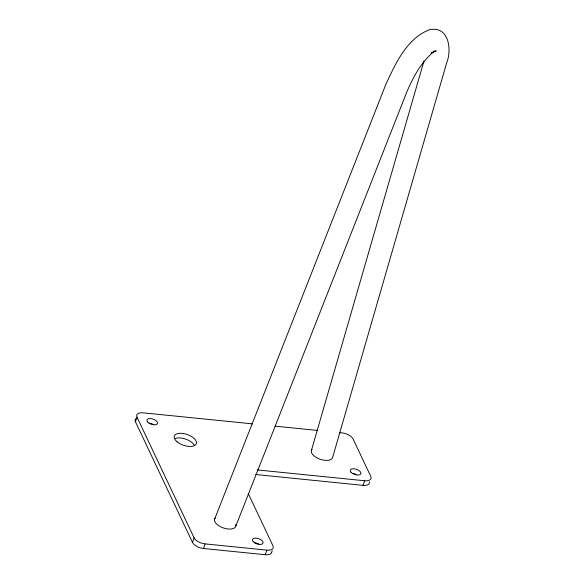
<?xml version="1.0" encoding="UTF-8"?>
<svg xmlns="http://www.w3.org/2000/svg" width="584" height="584" viewBox="0 0 584 584"><rect width="100%" height="100%" fill="white"/><g stroke="black" fill="none" stroke-linecap="round" stroke-linejoin="round"><path stroke-width="0.88" d="M311.345 450.724L423.896 61.298M271.545 552.683L272.21 550.712M271.677 552.245A9.3 4.562 19 0 1 265.26 554.727L203.539 548.5A9.3 4.562 19 0 1 192.508 542.434L135.452 421.757L137.036 417.166A9.3 4.562 19 0 1 143.153 412.83L252.536 423.867M192.508 542.434L194.092 537.835L137.036 417.166M203.539 548.5L205.123 543.901L266.844 550.135A9.3 4.562 19 0 0 272.962 545.799L248.2 493.429M265.26 554.727L266.844 550.135M255.697 474.515L363.08 485.355L364.664 480.756A9.3 4.562 19 0 0 370.774 476.42L353.072 438.971A9.3 4.562 19 0 0 342.034 432.905L339.326 432.627M214.518 519.395L385.973 84.096C395.667 63.386 406.851 38.332 429.641 29.66C449.067 25.798 452.023 49.728 446.643 62.984L332.639 457.411A11.3 5.548 19 0 1 324.938 460.331A11.111 5.453 19 0 1 311.666 453.031A11.3 5.548 19 0 1 312.031 449.439M235.812 526.082L406.887 91.805C413.311 76.767 421.509 61.663 434.357 51.166L431.196 53.137L436.16 50.939L433.62 51.21M275.137 426.152L317.63 430.437M257.274 469.916L364.664 480.756M175.302 438.431A11.629 5.709 19 0 1 186.135 439.263A11.629 5.709 19 0 1 194.457 445.548M352.524 473.39A5.577 2.737 19 0 1 356.59 474.675M149.168 423.144A5.577 2.737 19 0 1 153.242 424.422M254.712 542.77A5.577 2.737 19 0 1 258.778 544.047M135.452 421.757A9.3 4.562 19 0 1 135.824 418.677M369.497 481.953A9.3 4.562 19 0 1 363.08 485.355M205.123 543.901A9.3 4.562 19 0 1 194.092 537.835M215.211 518.11A11.3 5.548 19 0 0 214.846 521.709A11.111 5.453 19 0 0 228.11 529.002A11.3 5.548 19 0 0 235.775 524.571M177.149 441.84A11.629 5.709 19 0 0 195.976 444.329A11.629 5.709 19 0 0 182.85 433.438A11.629 5.709 19 0 0 177.149 441.84M350.999 472.222A5.577 2.737 19 0 0 360.262 474.493A5.577 2.737 19 0 0 355.488 469.032A5.577 2.737 19 0 0 350.999 472.222M147.642 421.976A5.577 2.737 19 0 0 156.913 424.239A5.577 2.737 19 0 0 152.132 418.786A5.577 2.737 19 0 0 147.642 421.976M253.179 541.594A5.577 2.737 19 0 0 262.45 543.865A5.577 2.737 19 0 0 257.675 538.411A5.577 2.737 19 0 0 253.179 541.594"/></g></svg>
